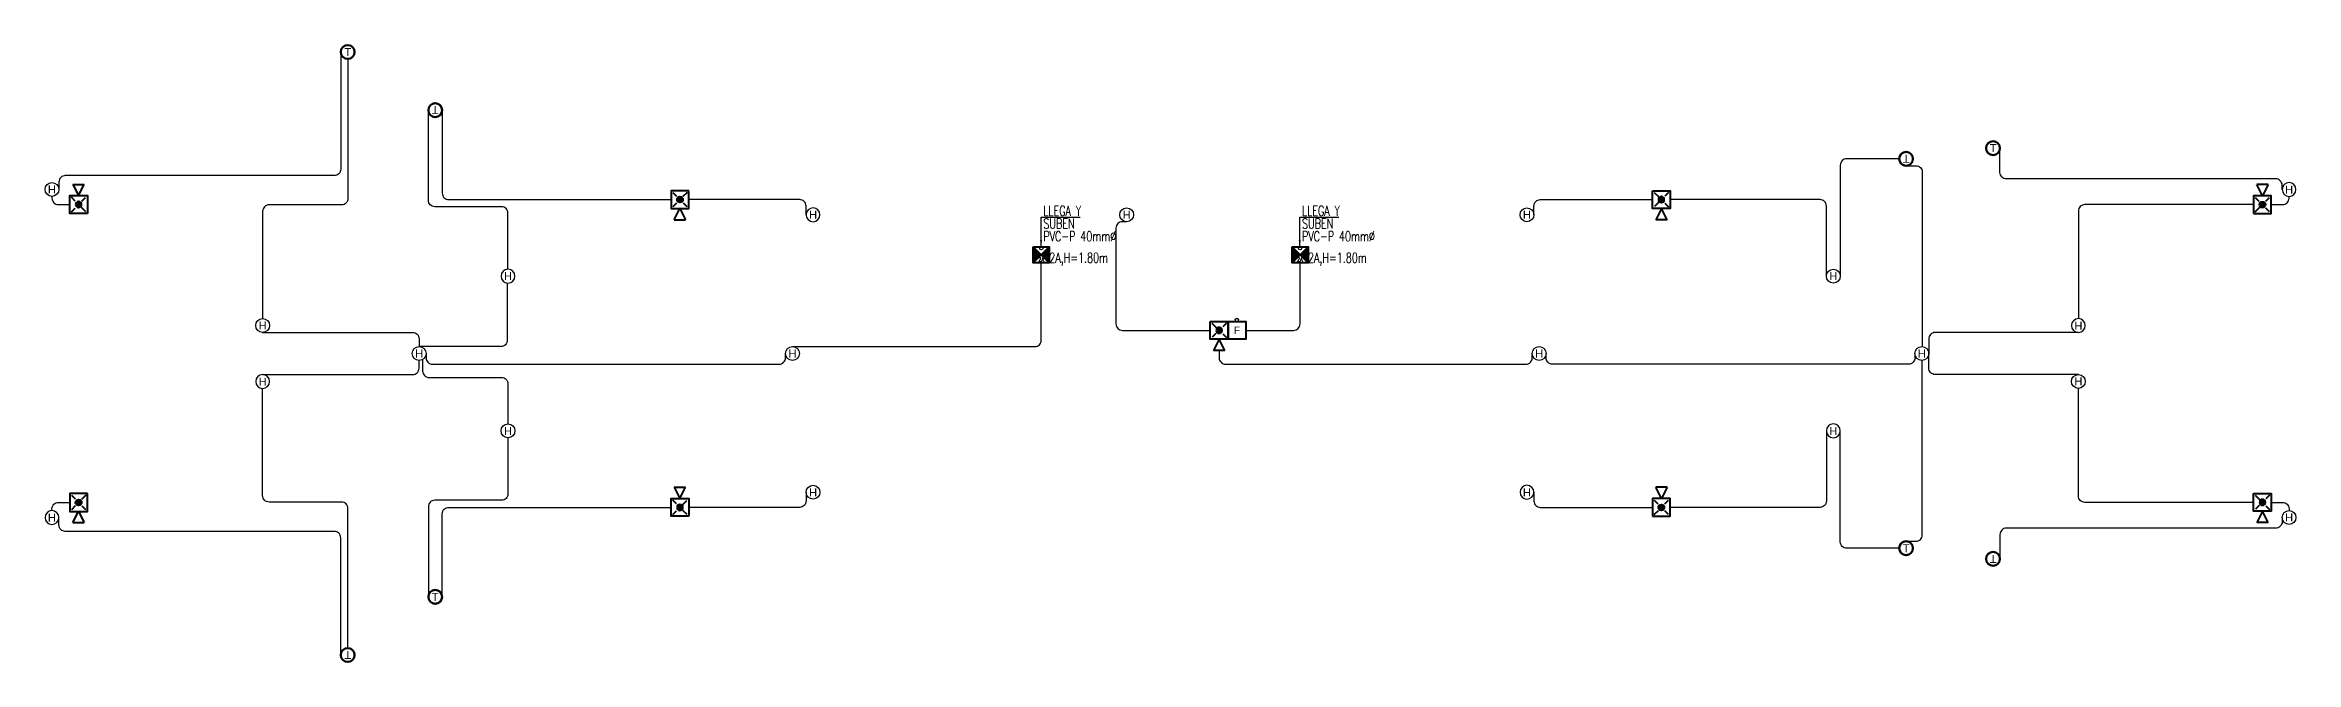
# Model space of a CAD drawing. Header units: millimetres. Extents: x 4 to 46, y -96 to 34.
# Drawn here: x 3.92 to 46.12, y -26.66 to -15.1 of the extents above; entities that cross this region are included whole.
import ezdxf
from ezdxf.enums import TextEntityAlignment as Align

# ---------------------------------------------------------------- set-up
doc = ezdxf.new("R2010")
doc.units = ezdxf.units.MM
doc.linetypes.add('CONTINUA', pattern=[0])
for name, color, linetype, lineweight in [('MQ.CAJA PASO TELECOMUNICACIONES', 94, 'Continuous', 40), ('MQ.CAN ACI', 150, 'RAYABARRA', 40), ('MQ.CANALI DYA', 150, 'Continuous', 30), ('MQ.CIRCUITO TOMACORRIENTE TECHO', 7, 'Continuous', 30), ('MQ.DETECTOR HUMO', 150, 'Continuous', 30), ('MQ.FLECHAS', 135, 'Continuous', 15), ('MQ.TEXTO GENERAL', 7, 'Continuous', 40), ('MQ.TEXTOS GENERALES', 7, 'Continuous', 30)]:
    doc.layers.add(name, color=color, linetype=linetype, lineweight=lineweight)
doc.layers.add('MQ_DETECTOR TEMPERATURA', color=150, linetype='Continuous', lineweight=50, true_color=0x007fff)
doc.styles.add('MQTEXTO', font='romans.shx')
doc.styles.get("Standard").update_dxf_attribs({"font": 'arial.ttf'})
doc.linetypes.add('RAYABARRA', pattern='A,0.3,-0.3,["|",Standard,S=0.1,R=0,X=-0.1,Y=-0.05],-0.25', length=0.85)
doc.dimstyles.new('ISO-25', dxfattribs={"dimtxt": 2.5, "dimasz": 2.5, "dimexe": 1.25, "dimexo": 0.625, "dimtad": 1, "dimtxsty": 'Standard', "dimcen": 2.5, "dimadec": 0, "dimazin": 0, "dimtfac": 1, "dimtmove": 0, "dimatfit": 3, "dimfxl": 1, "dimarcsym": 0})

# ---------------------------------------------------------------- blocks, each defined once
blk = doc.blocks.new('AVISADOR SONORO 1 EN 75')
at = {"layer": 'MQ.CAN ACI', "linetype": 'CONTINUA', "ltscale": 0.05}
h = blk.add_hatch(color=256, dxfattribs=at)
h.paths.add_polyline_path([(0, 0.166), (-0.039, 0.127, 0.198912), (0, 0.111, 0.198912), (0.039, 0.127)])
h.paths.add_polyline_path([(0.039, 0.127, 0.414214), (0.039, 0.206), (0, 0.166)])
h.paths.add_polyline_path([(0.039, 0.206, 0.198912), (0, 0.222, 0.198912), (-0.039, 0.206), (0, 0.166)])
h.paths.add_polyline_path([(0, 0.166), (-0.039, 0.206, 0.414214), (-0.039, 0.127)])
for p, q in [((0.106, 0.544), (-0.106, 0.544)), ((0, 0.333), (-0.106, 0.544)), ((0.106, 0.544), (0, 0.333)), ((-0.135, 0.032), (-0.056, 0.11)), ((-0.061, 0.227), (-0.13, 0.297)), ((0.066, 0.232), (0.135, 0.302)), ((0.135, 0.032), (0.066, 0.101))]:
    blk.add_line(p, q, dxfattribs=at)
blk.add_lwpolyline([(-0.166, 0), (0.166, 0), (0.166, 0.333), (-0.166, 0.333)], close=True, dxfattribs=at)
blk.add_circle((0, 0.166), 0.0555, dxfattribs=at)
blk = doc.blocks.new('TERMOSTA ADOSADO FCR 1 EN 75')
at = {"layer": 'MQ_DETECTOR TEMPERATURA', "ltscale": 0.5}
blk.add_circle((0, 0), 0.13, dxfattribs=at)
blk.add_text('T', height=0.15, dxfattribs=at).set_placement((0, 0), align=Align.MIDDLE_CENTER)
blk = doc.blocks.new('DETECTOR DE HUMO 1 EN 75')
at = {"layer": 'MQ.DETECTOR HUMO'}
blk.add_circle((0, 0.13), 0.13, dxfattribs=at)
blk.add_text('H', height=0.15, rotation=180, dxfattribs=at).set_placement((0, 0.13), align=Align.MIDDLE_CENTER)
blk = doc.blocks.new('DETECTORES3 TORRE')
at = {"layer": 'MQ.CANALI DYA', "elevation": 0}
for points in [[(0.615, 4.175), (0.615, 1.979, -0.414214), (0.495, 1.859), (-4.55, 1.859, 0.414214), (-4.67, 1.739), (-4.67, 1.6)], [(0.745, 4.045), (0.75, 1.43, -0.414214), (0.63, 1.31), (-0.73, 1.31, 0.414214), (-0.85, 1.19), (-0.85, -0.82)], [(-4.8, 1.47), (-4.8, 1.436, 0.414214), (-4.68, 1.316), (-4.466, 1.316)]]:
    blk.add_lwpolyline(points, format="xyb", dxfattribs=at)
at = {"layer": 'MQ.CANALI DYA'}
blk.add_lwpolyline([(-0.85, -1.08), (1.964, -1.08, -0.414214), (2.084, -1.2), (2.084, -1.345)], format="xyb", dxfattribs=at)
at = {"layer": 'MQ.CAN ACI', "linetype": 'CONTINUA', "ltscale": 0.05, "xscale": -1}
blk.add_blockref('AVISADOR SONORO 1 EN 75', (-4.3, 1.15), dxfattribs=at)
at = {"layer": 'MQ.DETECTOR HUMO'}
for p in [(-4.8, 1.47, 0), (-0.85, -1.08)]:
    blk.add_blockref('DETECTOR DE HUMO 1 EN 75', p, dxfattribs=at)
at = {"layer": 'MQ_DETECTOR TEMPERATURA', "ltscale": 0.5}
blk.add_blockref('TERMOSTA ADOSADO FCR 1 EN 75', (0.745, 4.175, 0), dxfattribs=at)
blk = doc.blocks.new('DETECTORES4 TORRE')
at = {"layer": 'MQ.CANALI DYA'}
for points in [[(3.75, -0.105), (3.75, -1.155, -0.414214), (3.63, -1.275), (2.377, -1.275, 0.414214), (2.257, -1.395), (2.257, -3.086)], [(9.34, -1.125), (9.34, -1.289, -0.414214), (9.22, -1.409), (7.141, -1.409)]]:
    blk.add_lwpolyline(points, format="xyb", dxfattribs=at)
at = {"layer": 'MQ.CANALI DYA', "elevation": 0}
blk.add_lwpolyline([(2.517, -3.086), (2.517, -1.529, -0.414214), (2.637, -1.409), (6.809, -1.409)], format="xyb", dxfattribs=at)
at = {"layer": 'MQ.CAN ACI', "linetype": 'CONTINUA', "ltscale": 0.05, "xscale": -1}
blk.add_blockref('AVISADOR SONORO 1 EN 75', (6.975, -1.575), dxfattribs=at)
at = {"layer": 'MQ.DETECTOR HUMO'}
for p in [(3.75, -0.105), (9.47, -1.255)]:
    blk.add_blockref('DETECTOR DE HUMO 1 EN 75', p, dxfattribs=at)
at = {"layer": 'MQ_DETECTOR TEMPERATURA', "ltscale": 0.5}
blk.add_blockref('TERMOSTA ADOSADO FCR 1 EN 75', (2.387, -3.086), dxfattribs=at)
blk = doc.blocks.new('DETECTORES1 TORRE')
at = {"layer": 'MQ.CANALI DYA', "elevation": 0}
for points in [[(-4.67, 1.6), (-4.67, 1.68, -0.414214), (-4.55, 1.8), (0.5, 1.8, 0.414214), (0.62, 1.92), (0.62, 2.375)], [(-4.466, 1.316), (-4.68, 1.316, -0.414214), (-4.8, 1.436), (-4.8, 1.47)], [(-4.134, 1.316), (-0.97, 1.316, -0.414214), (-0.85, 1.196), (-0.85, -0.82)]]:
    blk.add_lwpolyline(points, format="xyb", dxfattribs=at)
at = {"layer": 'MQ.CANALI DYA'}
blk.add_lwpolyline([(-0.85, -1.08), (1.835, -1.08, -0.414214), (1.955, -1.2), (1.955, -1.489)], format="xyb", dxfattribs=at)
at = {"layer": 'MQ.CAN ACI', "linetype": 'CONTINUA', "ltscale": 0.05, "xscale": -1}
blk.add_blockref('AVISADOR SONORO 1 EN 75', (-4.3, 1.15), dxfattribs=at)
at = {"layer": 'MQ.DETECTOR HUMO'}
for p in [(-4.8, 1.47, 0), (-0.85, -1.08)]:
    blk.add_blockref('DETECTOR DE HUMO 1 EN 75', p, dxfattribs=at)
at = {"layer": 'MQ_DETECTOR TEMPERATURA', "ltscale": 0.5}
blk.add_blockref('TERMOSTA ADOSADO FCR 1 EN 75', (0.75, 2.375, 0), dxfattribs=at)
blk = doc.blocks.new('DETECTORES2 TORRE')
at = {"layer": 'MQ.CANALI DYA', "elevation": 0}
for points in [[(2.387, -2.044), (2.204, -2.044, -0.414214), (2.084, -1.924), (2.084, 1.345)], [(2.517, -2.174), (3.5, -2.174, 0.414214), (3.62, -2.054), (3.62, 0.025)], [(3.88, 0.025), (3.88, -1.289, 0.414214), (4, -1.409), (6.809, -1.409)], [(9.365, -1.125), (9.365, -1.289, -0.414214), (9.245, -1.409), (7.141, -1.409)]]:
    blk.add_lwpolyline(points, format="xyb", dxfattribs=at)
at = {"layer": 'MQ.CAN ACI', "linetype": 'CONTINUA', "ltscale": 0.05, "xscale": -1}
blk.add_blockref('AVISADOR SONORO 1 EN 75', (6.975, -1.575), dxfattribs=at)
at = {"layer": 'MQ.DETECTOR HUMO'}
for p in [(3.75, -0.105), (9.495, -1.255, 0)]:
    blk.add_blockref('DETECTOR DE HUMO 1 EN 75', p, dxfattribs=at)
at = {"layer": 'MQ_DETECTOR TEMPERATURA', "ltscale": 0.5}
blk.add_blockref('TERMOSTA ADOSADO FCR 1 EN 75', (2.387, -2.174, 0), dxfattribs=at)
blk = doc.blocks.new('ESTACION MANUAL 1 EN 75')
at = {"layer": 'MQ.CAN ACI', "linetype": 'CONTINUA', "ltscale": 0.05}
blk.add_lwpolyline([(-0.166, 0.361), (0.166, 0.361), (0.166, 0.028), (-0.166, 0.028)], close=True, dxfattribs=at)
at = {"layer": 'MQ.TEXTOS GENERALES'}
blk.add_text('F', height=0.14, dxfattribs=at).set_placement((0, 0.194), align=Align.MIDDLE_CENTER)
blk = doc.blocks.new('C.C.(2A) 250x250x125 1 EN 75')
at = {"layer": 'MQ.CAJA PASO TELECOMUNICACIONES'}
h = blk.add_hatch(color=256, dxfattribs=at)
h.dxf.hatch_style = 1
h.paths.add_polyline_path([(0, 0), (0.15, 0.15), (0, 0.3)])
h.paths.add_polyline_path([(0.15, 0.15), (0.3, 0), (0.3, 0.3)])
for p, q in [((0.3, 0.3), (0, 0)), ((0, 0.3), (0.3, 0))]:
    blk.add_line(p, q, dxfattribs=at)
blk.add_lwpolyline([(0, 0.3), (0.3, 0.3), (0.3, 0), (0, 0)], close=True, dxfattribs=at)
at = {"layer": 'DEFPOINTS', "style": 'MQTEXTO', "width": 0.9}
blk.add_text('2A', height=0.075, dxfattribs=at).set_placement((0.092, 0.061), align=Align.MIDDLE_LEFT)
blk = doc.blocks.new('pasillo2 torre')
at = {"layer": 'MQ.CANALI DYA'}
for points in [[(1.75, 0.47), (1.67, 0.47, 0.414214), (1.55, 0.35), (1.55, -1.446, 0.414214), (1.67, -1.566), (3.317, -1.566)], [(-4.516, -1.87), (0.03, -1.87, 0.414214), (0.15, -1.75), (0.15, -0.3)], [(3.983, -1.566), (4.88, -1.566, 0.414214), (5, -1.446), (5, -0.3)], [(-11.386, -2), (-11.386, -2.08, 0.414214), (-11.266, -2.2), (-4.766, -2.2, 0.414214), (-4.646, -2.08), (-4.646, -2)], [(3.484, -1.944), (3.484, -2.08, 0.414214), (3.604, -2.2), (9.234, -2.2, 0.414214), (9.354, -2.08), (9.354, -2)], [(16.529, -2), (16.529, -2.08, -0.414214), (16.409, -2.2), (9.734, -2.2, -0.414214), (9.614, -2.08), (9.614, -2)]]:
    blk.add_lwpolyline(points, format="xyb", dxfattribs=at)
at = {"layer": 'MQ.CIRCUITO TOMACORRIENTE TECHO', "ltscale": 0.3}
for centre in [(0.15, -0.03), (5, -0.03), (3.816, -1.37)]:
    blk.add_circle(centre, 0.03, dxfattribs=at)
at = {"layer": 'MQ.CAJA PASO TELECOMUNICACIONES'}
for p in [(0, -0.3), (4.85, -0.3)]:
    blk.add_blockref('C.C.(2A) 250x250x125 1 EN 75', p, dxfattribs=at)
at = {"layer": 'MQ.CAN ACI', "linetype": 'CONTINUA', "ltscale": 0.05, "xscale": -1, "rotation": 180}
blk.add_blockref('AVISADOR SONORO 1 EN 75', (3.484, -1.4), dxfattribs=at)
at = {"layer": 'MQ.CAN ACI', "linetype": 'CONTINUA', "ltscale": 0.05}
blk.add_blockref('ESTACION MANUAL 1 EN 75', (3.816, -1.761), dxfattribs=at)
at = {"layer": 'MQ.DETECTOR HUMO'}
for p in [(1.75, 0.47), (-11.516, -2.13), (-4.516, -2.13), (9.484, -2.13), (16.659, -2.13)]:
    blk.add_blockref('DETECTOR DE HUMO 1 EN 75', p, dxfattribs=at)
at = {"layer": 'MQ.TEXTO GENERAL', "style": 'MQTEXTO', "width": 0.7}
for s, p in [('SUBEN', (0.188, 0.435)), ('SUBEN', (5.038, 0.435)), ('PVC-P 40mm%%C', (0.188, 0.197)), ('PVC-P 40mm%%C', (5.038, 0.197)), ('2A,H=1.80m', (0.3, -0.206)), ('2A,H=1.80m', (5.15, -0.206))]:
    blk.add_text(s, height=0.1875, dxfattribs=at).set_placement(p, align=Align.MIDDLE_LEFT)
for p in [(0.188, 0.673), (5.038, 0.673)]:
    blk.add_text('LLEGA Y', height=0.1875, rotation=360, dxfattribs=at).set_placement(p, align=Align.MIDDLE_LEFT)
at = {"layer": 'MQ.FLECHAS'}
for points in [[(0.146, 0), (0.146, 0.554), (0.878, 0.554)], [(4.996, 0), (4.996, 0.554), (5.728, 0.554)]]:
    blk.add_leader(points, dimstyle='ISO-25', override={"dimasz": 0.12, "dimfxl": 0.15, "dimfxlon": 1, "dimtzin": 0}, dxfattribs=at)

msp = doc.modelspace()

# ---------------------------------------------------------------- linework, layer by layer
at = {"layer": 'MQ.CANALI DYA'}
for points in [[(12.586, -19.554), (12.586, -20.625, -0.414214), (12.466, -20.745), (10.934, -20.745)], [(11, -20.987), (11, -21.204, 0.414214), (11.12, -21.324), (12.48, -21.324, -0.414214), (12.6, -21.444), (12.6, -22.195)]]:
    msp.add_lwpolyline(points, format="xyb", dxfattribs=at)

# ---------------------------------------------------------------- block references
for name, p in [('DETECTORES3 TORRE', (8.85, -19.4)), ('pasillo2 torre', (22.45, -18.875)), ('DETECTORES4 TORRE', (8.85, -22.35))]:
    msp.add_blockref(name, p, dxfattribs=at)
at = {"layer": 'MQ.CANALI DYA', "xscale": -1, "rotation": 180}
for name, p in [('DETECTORES4 TORRE', (8.85, -19.4)), ('DETECTORES3 TORRE', (8.85, -22.35))]:
    msp.add_blockref(name, p, dxfattribs=at)
at = {"layer": 'MQ.CANALI DYA', "rotation": 180}
for name, p in [('DETECTORES2 TORRE', (41.2, -19.4)), ('DETECTORES1 TORRE', (41.194, -22.348))]:
    msp.add_blockref(name, p, dxfattribs=at)
at = {"layer": 'MQ.CANALI DYA', "xscale": -1}
for name, p in [('DETECTORES1 TORRE', (41.194, -19.402)), ('DETECTORES2 TORRE', (41.2, -22.35))]:
    msp.add_blockref(name, p, dxfattribs=at)

doc.saveas('drawing.dxf')
